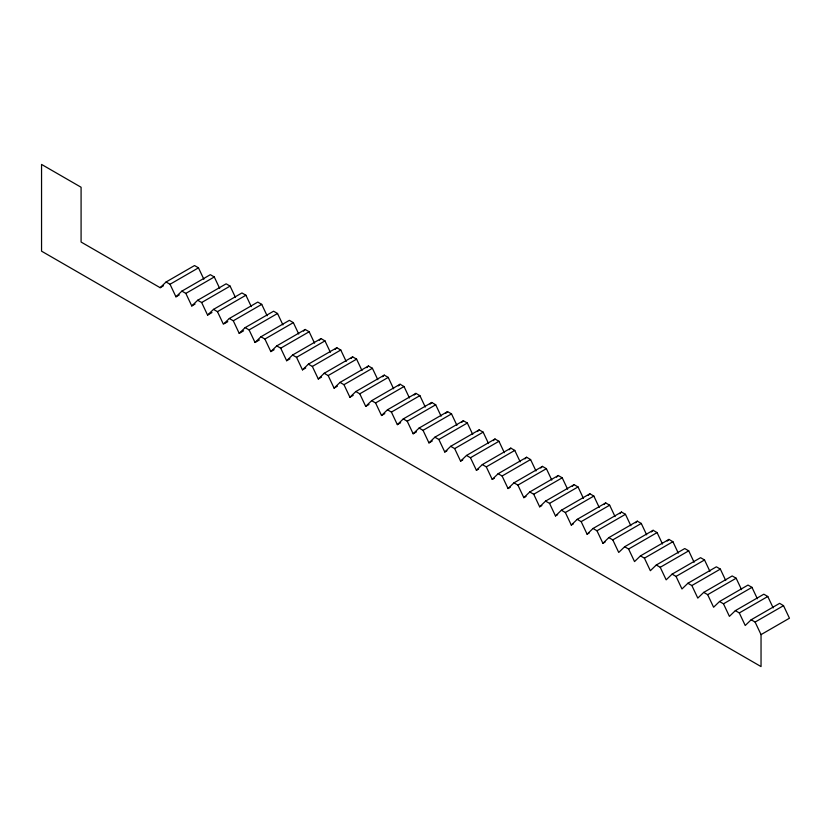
<?xml version="1.0" encoding="UTF-8"?>
<svg xmlns="http://www.w3.org/2000/svg" width="831" height="831" viewBox="0 0 831 831"><rect width="100%" height="100%" fill="white"/><g stroke="black" fill="none" stroke-linecap="round" stroke-linejoin="round"><path stroke-width="1.25" d="M166.075 281.989L170.023 284.275L175.954 296.823L181.885 291.12L185.843 293.395L191.764 305.953L197.695 300.251L201.653 302.526L207.584 315.084L213.515 309.381L217.462 311.656L223.394 324.215L229.325 318.502L233.282 320.787L239.203 333.345L245.135 327.632L249.092 329.917L255.024 342.476L260.955 336.763L264.902 339.048L270.833 351.596L276.765 345.893L280.722 348.179L286.643 360.727L292.574 355.024L296.532 357.309L302.463 369.857L308.394 364.155L312.342 366.44L318.273 378.988L324.204 373.285L328.152 375.57L334.083 388.119L340.014 382.416L343.972 384.691L349.903 397.249L355.834 391.546L359.781 393.821L365.713 406.38L371.644 400.677L375.591 402.952L381.522 415.51L387.454 409.797L391.411 412.083L397.343 424.641L403.264 418.928L407.221 421.213L413.152 433.772L419.084 428.058L423.031 430.344L428.962 442.892L434.893 437.189L438.851 439.474L444.782 452.022L450.703 446.32L454.661 448.605L460.592 461.153L466.523 455.45L470.471 457.736L476.402 470.284L482.333 464.581L486.291 466.866L492.222 479.414L498.143 473.712L502.101 475.997L508.032 488.545L513.963 482.842L517.91 485.117L523.842 497.676L529.773 491.973L533.731 494.248L539.651 506.806L545.583 501.093L549.54 503.378L555.472 515.937L561.403 510.224L565.35 512.509L571.281 525.067L577.213 519.354L581.17 521.639L587.091 534.198L593.022 528.485L596.98 530.77L602.911 543.318L608.843 537.615L612.79 539.901L618.721 552.449L624.652 546.746L628.61 549.031L634.531 561.579L640.462 555.877L644.42 558.162L650.351 570.71L656.282 565.007L660.23 567.293L666.161 579.841L672.092 574.138L676.039 576.413L681.971 588.971L687.902 583.269L691.859 585.543L697.791 598.102L703.722 592.399L707.669 594.674L713.6 607.232L719.532 601.519L723.479 603.805L729.41 616.363L735.342 610.65L739.299 612.935L745.23 625.494L751.162 619.781L755.109 622.066L761.04 634.614L761.04 666.576L41.55 251.17L41.55 164.424L81.085 187.245L81.085 242.039L160.144 287.692L166.075 281.989L194.537 265.546L198.474 267.842L203.865 279.258M303.512 331.102L305.206 329.471L309.163 331.756L314.554 343.161M319.322 340.232L321.015 338.601L324.973 340.887L330.364 352.292M335.132 349.363L336.835 347.732L340.783 350.017L346.174 361.423M350.952 358.493L352.645 356.863L356.592 359.148L361.984 370.553M366.762 367.624L368.455 365.993L372.402 368.278L377.793 379.684M382.572 376.755L384.265 375.124L388.222 377.409L393.614 388.815M398.381 385.885L400.075 384.254L404.032 386.529L409.423 397.945M414.202 395.016L415.895 393.385L419.894 395.639L425.285 407.045M430.063 404.115L431.756 402.484L435.704 404.77L441.095 416.175M445.873 413.246L447.566 411.615L451.524 413.9L456.905 425.306M461.683 422.377L463.376 420.746L467.334 423.021L472.725 434.436M477.493 431.507L479.196 429.876L483.143 432.151L488.535 443.567M493.313 440.627L495.006 438.997L498.953 441.282L504.344 452.698M509.123 449.758L510.816 448.127L514.773 450.412L520.164 461.828M524.932 458.889L526.636 457.258L530.583 459.543L535.974 470.959M540.752 468.019L542.446 466.388L546.393 468.674L551.784 480.089M556.562 477.15L558.255 475.519L562.213 477.804L567.604 489.21M572.372 486.28L574.065 484.65L578.023 486.935L583.414 498.34M588.192 495.411L589.885 493.78L593.833 496.065L599.224 507.471M604.002 504.542L605.695 502.911L609.653 505.196L615.044 516.602M619.812 513.672L621.505 512.041L625.463 514.316L630.854 525.732M635.632 522.803L637.325 521.172L641.272 523.447L646.663 534.863M651.442 531.923L653.135 530.303L657.092 532.578L662.484 543.993M667.251 541.054L668.945 539.423L672.902 541.708L678.293 553.124M160.144 287.692L163.427 285.802M170.023 284.275L198.474 267.842M181.885 291.12L210.336 274.687L214.284 276.972L219.675 288.388M175.954 296.823L179.236 294.932M185.843 293.395L214.284 276.972M197.695 300.251L226.146 283.818L230.094 286.103L235.485 297.519M191.764 305.953L195.046 304.053M201.653 302.526L230.094 286.103M213.515 309.381L241.956 292.948L245.914 295.234L251.305 306.639M207.584 315.084L211.957 312.56M217.462 311.656L245.914 295.234M229.325 318.502L257.776 302.079L261.723 304.364L267.115 315.77M224.484 323.581L227.767 321.68M233.282 320.787L261.723 304.364M245.135 327.632L273.586 311.21L277.533 313.495L282.924 324.9M239.203 333.345L243.587 330.811M249.092 329.917L277.533 313.495M260.955 336.763L289.396 320.34L293.343 322.625L298.734 334.031M255.024 342.476L259.397 339.941M264.902 339.048L293.343 322.625M276.765 345.893L305.206 329.471M270.833 351.596L274.116 349.706M280.722 348.179L309.163 331.756M292.574 355.024L321.015 338.601M286.643 360.727L289.926 358.836M296.532 357.309L324.973 340.887M308.394 364.155L336.835 347.732M302.463 369.857L305.746 367.967M312.342 366.44L340.783 350.017M324.204 373.285L352.645 356.863M318.273 378.988L321.555 377.097M328.152 375.57L356.592 359.148M340.014 382.416L368.455 365.993M334.083 388.119L337.365 386.228M343.972 384.691L372.402 368.278M355.834 391.546L384.265 375.124M349.903 397.249L353.185 395.359M359.781 393.821L388.222 377.409M371.644 400.677L400.075 384.254M365.713 406.38L368.995 404.479M375.591 402.952L404.032 386.529M387.454 409.797L415.895 393.385M381.522 415.51L384.805 413.609M391.411 412.083L419.894 395.639M403.264 418.928L431.756 402.484M397.343 424.641L400.625 422.74M407.221 421.213L435.704 404.77M419.084 428.058L447.566 411.615M413.152 433.772L416.435 431.871M423.031 430.344L451.524 413.9M434.893 437.189L463.376 420.746M428.962 442.892L432.255 441.001M438.851 439.474L467.334 423.021M450.703 446.32L479.196 429.876M444.782 452.022L446.974 450.766M454.661 448.605L483.143 432.151M466.523 455.45L495.006 438.997M460.592 461.153L462.784 459.886M470.471 457.736L498.953 441.282M482.333 464.581L510.816 448.127M476.402 470.284L478.594 469.016M486.291 466.866L514.773 450.412M498.143 473.712L526.636 457.258M492.222 479.414L494.403 478.147M502.101 475.997L530.583 459.543M513.963 482.842L542.446 466.388M508.032 488.545L510.224 487.278M517.91 485.117L546.393 468.674M529.773 491.973L558.255 475.519M523.842 497.676L526.033 496.408M533.731 494.248L562.213 477.804M545.583 501.093L574.065 484.65M539.651 506.806L541.843 505.539M549.54 503.378L578.023 486.935M561.403 510.224L589.885 493.78M555.472 515.937L557.663 514.669M565.35 512.509L593.833 496.065M577.213 519.354L605.695 502.911M571.281 525.067L573.473 523.8M581.17 521.639L609.653 505.196M593.022 528.485L621.505 512.041M587.091 534.198L589.283 532.931M596.98 530.77L625.463 514.316M608.843 537.615L637.325 521.172M602.911 543.318L605.103 542.061M612.79 539.901L641.272 523.447M624.652 546.746L653.135 530.303M628.61 549.031L657.092 532.578M640.462 555.877L668.945 539.423M644.42 558.162L672.902 541.708M656.282 565.007L684.765 548.553L688.712 550.839L694.103 562.255M660.23 567.293L688.712 550.839M672.092 574.138L700.575 557.684L704.532 559.969L709.923 571.385M676.039 576.413L704.532 559.969M687.902 583.269L716.384 566.815L720.342 569.1L725.733 580.516M691.859 585.543L720.342 569.1M703.722 592.399L732.204 575.945L736.152 578.231L741.543 589.636M707.669 594.674L736.152 578.231M719.532 601.519L748.014 585.076L751.972 587.361L757.363 598.767M723.479 603.805L751.972 587.361M735.342 610.65L763.824 594.207L767.782 596.492L773.173 607.897M739.299 612.935L767.782 596.492M751.162 619.781L779.644 603.337L783.519 605.664L789.45 618.212L761.04 634.614M755.109 622.066L783.519 605.664"/></g></svg>
